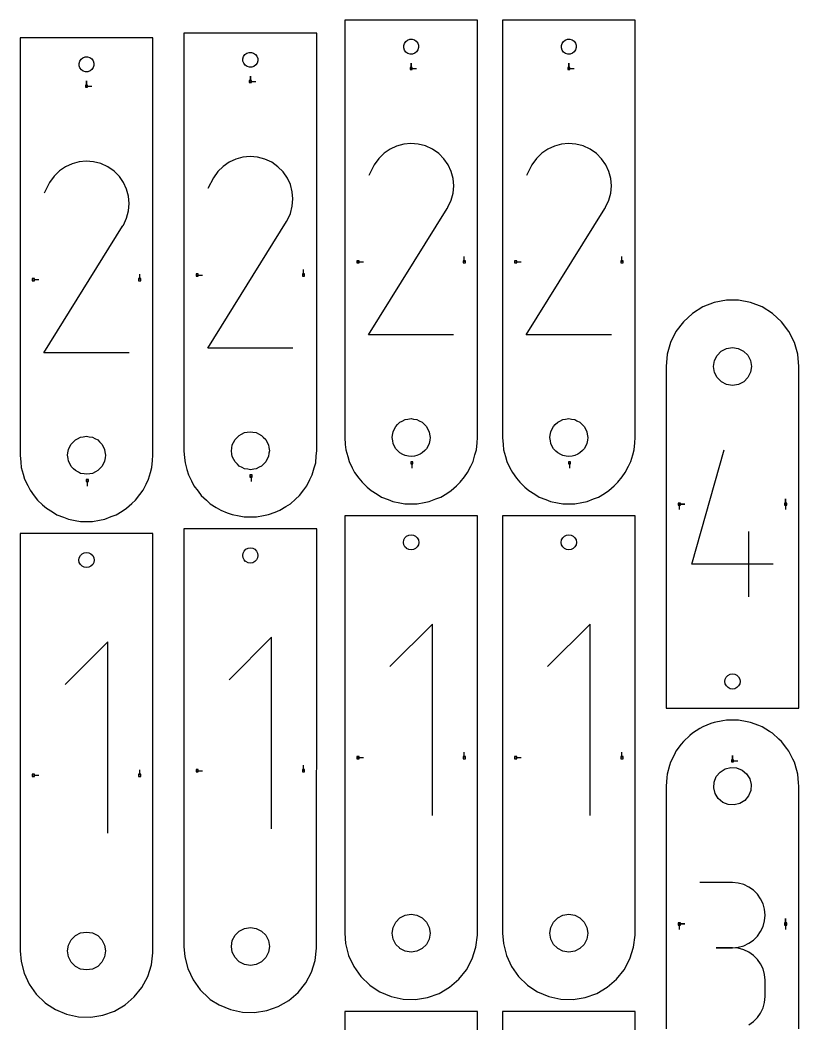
# Model space of a CAD drawing. Extents: x 0 to 800, y 0 to 1000.
# Drawn here: x 176.8 to 381.9, y 265.1 to 529.6 of the extents above; entities that cross this region are included whole.
import ezdxf

# ---------------------------------------------------------------- set-up
doc = ezdxf.new("R2010")
doc.units = 0
doc.header["$MEASUREMENT"] = 0
for name, color, linetype in [('annotation', 7, 'Continuous'), ('boundary', 7, 'Continuous'), ('hole', 7, 'Continuous')]:
    doc.layers.add(name, color=color, linetype=linetype)

msp = doc.modelspace()

# ---------------------------------------------------------------- linework, layer by layer
at = {"layer": 'annotation', "color": 1}
for p, q in [((279.750396, 516.860406), (279.750396, 518.289156)), ((279.750396, 516.860406), (279.750396, 518.289156)), ((279.750396, 518.289156), (279.750396, 516.860406)), ((279.750396, 516.860406), (281.179146, 516.860406)), ((321.285355, 516.860406), (321.285355, 518.289156)), ((321.285355, 516.860406), (321.285355, 518.289156)), ((321.285355, 518.289156), (321.285355, 516.860406)), ((321.285355, 516.860406), (322.714105, 516.860406)), ((194.260968, 512.190607), (194.260968, 513.619357)), ((194.260968, 512.190607), (194.260968, 513.619357)), ((194.260968, 513.619357), (194.260968, 512.190607)), ((237.408934, 513.400364), (237.408934, 514.829114)), ((237.408934, 513.400364), (237.408934, 514.829114)), ((237.408934, 514.829114), (237.408934, 513.400364)), ((237.408934, 513.400364), (238.837684, 513.400364)), ((194.260968, 512.190607), (195.689718, 512.190607)), ((274.201727, 495.621241), (272.609876, 494.523542)), ((275.941658, 496.42317), (274.201727, 495.621241)), ((277.787055, 496.91826), (275.941658, 496.42317)), ((279.695305, 497.095439), (277.787055, 496.91826)), ((281.623794, 496.943639), (279.695305, 497.095439)), ((283.529908, 496.451788), (281.623794, 496.943639)), ((285.371034, 495.608816), (283.529908, 496.451788)), ((287.017724, 494.439508), (285.371034, 495.608816)), ((285.371034, 495.608816), (285.371034, 495.608816)), ((315.736686, 495.621241), (314.144835, 494.523542)), ((317.476617, 496.42317), (315.736686, 495.621241)), ((319.322014, 496.91826), (317.476617, 496.42317)), ((321.230264, 497.095439), (319.322014, 496.91826)), ((323.158753, 496.943639), (321.230264, 497.095439)), ((325.064867, 496.451788), (323.158753, 496.943639)), ((326.905993, 495.608816), (325.064867, 496.451788)), ((328.552683, 494.439508), (326.905993, 495.608816)), ((326.905993, 495.608816), (326.905993, 495.608816)), ((192.297627, 492.248461), (190.45223, 491.753371)), ((194.205877, 492.42564), (192.297627, 492.248461)), ((196.134366, 492.27384), (194.205877, 492.42564)), ((198.04048, 491.781989), (196.134366, 492.27384)), ((231.860265, 492.161199), (230.268414, 491.0635)), ((233.600196, 492.963128), (231.860265, 492.161199)), ((235.445593, 493.458218), (233.600196, 492.963128)), ((237.353843, 493.635397), (235.445593, 493.458218)), ((239.282332, 493.483597), (237.353843, 493.635397)), ((241.188446, 492.991746), (239.282332, 493.483597)), ((243.029572, 492.148774), (241.188446, 492.991746)), ((244.676262, 490.979466), (243.029572, 492.148774)), ((243.029572, 492.148774), (243.029572, 492.148774)), ((271.208719, 493.141144), (270.04087, 491.485116)), ((272.609876, 494.523542), (271.208719, 493.141144)), ((288.394535, 493.036346), (287.017724, 494.439508)), ((289.489225, 491.442333), (288.394535, 493.036346)), ((312.743678, 493.141144), (311.575829, 491.485116)), ((314.144835, 494.523542), (312.743678, 493.141144)), ((329.929494, 493.036346), (328.552683, 494.439508)), ((331.024184, 491.442333), (329.929494, 493.036346)), ((187.120448, 489.853743), (185.719291, 488.471345)), ((188.712299, 490.951442), (187.120448, 489.853743)), ((190.45223, 491.753371), (188.712299, 490.951442)), ((199.881606, 490.939017), (198.04048, 491.781989)), ((201.528296, 489.769709), (199.881606, 490.939017)), ((199.881606, 490.939017), (199.881606, 490.939017)), ((202.905107, 488.366547), (201.528296, 489.769709)), ((228.867257, 489.681102), (227.699408, 488.025074)), ((230.268414, 491.0635), (228.867257, 489.681102)), ((246.053073, 489.576304), (244.676262, 490.979466)), ((247.147763, 487.982291), (246.053073, 489.576304)), ((270.04087, 491.485116), (268.56925, 488.662138)), ((290.289553, 489.700474), (289.489225, 491.442333)), ((290.783275, 487.853775), (290.289553, 489.700474)), ((311.575829, 491.485116), (310.104209, 488.662138)), ((331.824512, 489.700474), (331.024184, 491.442333)), ((332.318234, 487.853775), (331.824512, 489.700474)), ((184.551442, 486.815317), (183.079822, 483.992339)), ((185.719291, 488.471345), (184.551442, 486.815317)), ((203.999797, 486.772534), (202.905107, 488.366547)), ((204.800125, 485.030675), (203.999797, 486.772534)), ((227.699408, 488.025074), (226.227788, 485.202096)), ((247.948091, 486.240432), (247.147763, 487.982291)), ((290.958149, 485.945238), (290.783275, 487.853775)), ((332.493108, 485.945238), (332.318234, 487.853775)), ((205.293847, 483.183976), (204.800125, 485.030675)), ((248.441813, 484.393733), (247.948091, 486.240432)), ((248.616687, 482.485196), (248.441813, 484.393733)), ((290.302385, 482.114672), (290.801933, 484.017869)), ((290.801933, 484.017869), (290.958149, 485.945238)), ((331.837344, 482.114672), (332.336892, 484.017869)), ((332.336892, 484.017869), (332.493108, 485.945238)), ((205.468721, 481.275439), (205.293847, 483.183976)), ((248.460471, 480.557827), (248.616687, 482.485196)), ((289.447263, 480.278652), (290.302385, 482.114672)), ((330.982222, 480.278652), (331.837344, 482.114672)), ((204.812957, 477.444873), (205.312505, 479.34807)), ((205.312505, 479.34807), (205.468721, 481.275439)), ((247.960923, 478.65463), (248.460471, 480.557827)), ((268.537602, 446.630778), (289.247882, 479.971669)), ((289.247882, 479.971669), (289.27264, 480.002305)), ((289.247882, 479.971669), (289.247882, 479.971669)), ((289.27264, 480.002305), (289.296382, 480.033202)), ((289.296382, 480.033202), (289.319265, 480.06462)), ((289.319265, 480.06462), (289.341445, 480.096819)), ((289.341445, 480.096819), (289.363077, 480.13006)), ((289.363077, 480.13006), (289.384319, 480.164603)), ((289.384319, 480.164603), (289.405326, 480.200709)), ((289.405326, 480.200709), (289.426255, 480.238639)), ((289.426255, 480.238639), (289.447263, 480.278652)), ((289.447263, 480.278652), (289.447263, 480.278652)), ((310.072561, 446.630778), (330.782841, 479.971669)), ((330.782841, 479.971669), (330.807599, 480.002305)), ((330.782841, 479.971669), (330.782841, 479.971669)), ((330.807599, 480.002305), (330.831341, 480.033202)), ((330.831341, 480.033202), (330.854224, 480.06462)), ((330.854224, 480.06462), (330.876404, 480.096819)), ((330.876404, 480.096819), (330.898036, 480.13006)), ((330.898036, 480.13006), (330.919278, 480.164603)), ((330.919278, 480.164603), (330.940285, 480.200709)), ((330.940285, 480.200709), (330.961214, 480.238639)), ((330.961214, 480.238639), (330.982222, 480.278652)), ((330.982222, 480.278652), (330.982222, 480.278652)), ((203.957835, 475.608853), (204.812957, 477.444873)), ((226.19614, 443.170736), (246.90642, 476.511627)), ((246.90642, 476.511627), (246.931178, 476.542263)), ((246.90642, 476.511627), (246.90642, 476.511627)), ((246.931178, 476.542263), (246.95492, 476.57316)), ((246.95492, 476.57316), (246.977803, 476.604578)), ((246.977803, 476.604578), (246.999983, 476.636777)), ((246.999983, 476.636777), (247.021615, 476.670018)), ((247.021615, 476.670018), (247.042857, 476.704561)), ((247.042857, 476.704561), (247.063864, 476.740667)), ((247.063864, 476.740667), (247.084793, 476.778597)), ((247.084793, 476.778597), (247.105801, 476.81861)), ((247.105801, 476.81861), (247.960923, 478.65463)), ((247.105801, 476.81861), (247.105801, 476.81861)), ((183.048174, 441.960979), (203.758454, 475.30187)), ((203.758454, 475.30187), (203.783212, 475.332506)), ((203.758454, 475.30187), (203.758454, 475.30187)), ((203.783212, 475.332506), (203.806954, 475.363403)), ((203.806954, 475.363403), (203.829837, 475.394821)), ((203.829837, 475.394821), (203.852017, 475.42702)), ((203.852017, 475.42702), (203.873649, 475.460261)), ((203.873649, 475.460261), (203.894891, 475.494804)), ((203.894891, 475.494804), (203.915898, 475.53091)), ((203.915898, 475.53091), (203.936827, 475.56884)), ((203.936827, 475.56884), (203.957835, 475.608853)), ((203.957835, 475.608853), (203.957835, 475.608853)), ((265.750395, 465.890269), (267.179145, 465.890269)), ((293.750396, 465.890269), (293.750396, 467.319019)), ((307.285354, 465.890269), (308.714104, 465.890269)), ((335.285355, 465.890269), (335.285355, 467.319019)), ((251.408934, 462.430227), (251.408934, 463.858977)), ((180.260967, 461.22047), (181.689717, 461.22047)), ((208.260968, 461.22047), (208.260968, 462.64922)), ((223.408933, 462.430227), (224.837683, 462.430227)), ((290.95053, 446.630778), (268.537602, 446.630778)), ((332.485489, 446.630778), (310.072561, 446.630778)), ((205.461102, 441.960979), (183.048174, 441.960979)), ((248.609068, 443.170736), (226.19614, 443.170736)), ((353.640383, 386.281688), (362.216944, 416.360288)), ((279.939511, 412.943828), (279.939511, 411.515078)), ((321.47447, 412.943828), (321.47447, 411.515078)), ((194.450083, 408.274029), (194.450083, 406.845279)), ((237.598049, 409.483786), (237.598049, 408.055036)), ((350.382913, 402.05786), (351.811663, 402.05786)), ((350.382913, 402.05786), (351.811663, 402.05786)), ((351.811663, 402.05786), (350.382913, 402.05786)), ((350.382913, 402.05786), (350.382913, 400.62911)), ((378.382915, 402.05786), (378.382914, 400.62911)), ((378.382915, 402.05786), (378.382915, 403.48661)), ((378.382915, 402.05786), (378.382915, 403.48661)), ((378.382915, 403.48661), (378.382915, 402.05786)), ((368.678471, 377.683298), (368.678471, 394.860675)), ((375.115742, 386.281688), (353.640383, 386.281688)), ((285.35521, 370.478767), (274.136087, 359.256479)), ((285.35521, 320.013284), (285.35521, 370.478767)), ((326.890169, 370.478767), (315.671046, 359.256479)), ((326.890169, 320.013284), (326.890169, 370.478767)), ((199.865782, 365.808968), (188.646659, 354.58668)), ((199.865782, 315.343485), (199.865782, 365.808968)), ((243.013748, 367.018725), (231.794625, 355.796437)), ((243.013748, 316.553242), (243.013748, 367.018725)), ((293.750396, 335.289925), (293.750396, 336.718675)), ((335.285355, 335.289925), (335.285355, 336.718675)), ((251.408934, 331.829883), (251.408934, 333.258633)), ((265.750395, 335.289925), (267.179145, 335.289925)), ((307.285354, 335.289925), (308.714104, 335.289925)), ((364.382914, 334.427655), (364.382914, 335.856405)), ((364.382914, 334.427655), (364.382914, 335.856405)), ((364.382914, 335.856405), (364.382914, 334.427655)), ((364.382914, 334.427655), (365.811664, 334.427655)), ((180.260967, 330.620126), (181.689717, 330.620126)), ((208.260968, 330.620126), (208.260968, 332.048876)), ((223.408933, 331.829883), (224.837683, 331.829883)), ((364.378063, 302.357698), (355.789375, 302.357698)), ((365.922759, 302.219049), (364.378063, 302.357698)), ((367.376264, 301.819484), (365.922759, 302.219049)), ((368.714404, 301.183577), (367.376264, 301.819484)), ((369.913003, 300.335904), (368.714404, 301.183577)), ((370.947885, 299.301038), (369.913003, 300.335904)), ((371.794876, 298.103554), (370.947885, 299.301038)), ((372.429801, 296.768026), (371.794876, 298.103554)), ((372.828484, 295.319029), (372.429801, 296.768026)), ((372.966751, 293.781137), (372.828484, 295.319029)), ((372.828484, 292.236025), (372.966751, 293.781137)), ((372.966751, 293.781137), (372.966751, 293.781137)), ((350.382913, 291.457519), (351.811663, 291.457519)), ((350.382913, 291.457519), (351.811663, 291.457519)), ((351.811663, 291.457519), (350.382913, 291.457519)), ((350.382913, 291.457519), (350.382913, 290.028769)), ((372.429801, 290.781405), (372.828484, 292.236025)), ((378.382915, 291.457519), (378.382914, 290.028769)), ((378.382915, 291.457519), (378.382915, 292.886269)), ((378.382915, 291.457519), (378.382915, 292.886269)), ((378.382915, 292.886269), (378.382915, 291.457519)), ((370.947885, 288.24114), (371.794876, 289.441652)), ((371.794876, 289.441652), (372.429801, 290.781405)), ((365.922759, 285.319004), (367.376264, 285.718802)), ((367.376264, 285.718802), (368.714404, 286.355341)), ((368.714404, 286.355341), (369.913003, 287.204245)), ((369.913003, 287.204245), (370.947885, 288.24114)), ((364.378063, 285.180322), (360.077655, 285.180322)), ((360.077655, 285.180322), (364.378063, 285.180322)), ((364.378063, 285.180322), (365.922759, 285.319004)), ((365.922759, 285.041672), (364.378063, 285.180322)), ((364.378063, 285.180322), (364.378063, 285.180322)), ((367.376264, 284.642107), (365.922759, 285.041672)), ((368.714404, 284.006201), (367.376264, 284.642107)), ((369.913003, 283.158528), (368.714404, 284.006201)), ((370.947885, 282.123662), (369.913003, 283.158528)), ((371.794876, 280.926178), (370.947885, 282.123662)), ((372.429801, 279.59065), (371.794876, 280.926178)), ((372.828484, 278.141653), (372.429801, 279.59065)), ((372.966751, 276.603761), (372.828484, 278.141653)), ((372.966751, 272.303353), (372.966751, 276.603761)), ((372.966751, 276.603761), (372.966751, 276.603761)), ((372.429801, 269.315486), (372.828484, 270.764822)), ((372.828484, 270.764822), (372.966751, 272.303353)), ((370.947885, 266.782454), (371.794876, 267.979858)), ((371.794876, 267.979858), (372.429801, 269.315486)), ((368.714404, 264.900374), (369.913003, 265.747788)), ((369.913003, 265.747788), (370.947885, 266.782454))]:
    msp.add_line(p, q, dxfattribs=at)
at = {"layer": 'boundary', "color": 5}
for p, q in [((277.300396, 529.602941), (262.250395, 529.60294)), ((262.250395, 529.60294), (262.250395, 482.302942)), ((297.250397, 529.60294), (277.300396, 529.602941)), ((297.250396, 482.302942), (297.250397, 529.60294)), ((318.835355, 529.602941), (303.785354, 529.60294)), ((303.785354, 529.60294), (303.785354, 482.302942)), ((338.785356, 529.60294), (318.835355, 529.602941)), ((338.785355, 482.302942), (338.785356, 529.60294)), ((191.810968, 524.933142), (176.760967, 524.933141)), ((176.760967, 524.933141), (176.760967, 477.633143)), ((211.760969, 524.933141), (191.810968, 524.933142)), ((211.760968, 477.633143), (211.760969, 524.933141)), ((234.958934, 526.142899), (219.908933, 526.142898)), ((219.908933, 526.142898), (219.908933, 478.8429)), ((254.908935, 526.142898), (234.958934, 526.142899)), ((254.908934, 478.8429), (254.908935, 526.142898)), ((262.250395, 482.302942), (262.250395, 419.602945)), ((297.250397, 419.602944), (297.250396, 482.302942)), ((303.785354, 482.302942), (303.785354, 419.602945)), ((338.785356, 419.602944), (338.785355, 482.302942)), ((219.908933, 478.8429), (219.908933, 416.142903)), ((254.908935, 416.142902), (254.908934, 478.8429)), ((176.760967, 477.633143), (176.760967, 414.933146)), ((211.760969, 414.933145), (211.760968, 477.633143)), ((359.593811, 455.177131), (356.582493, 454.010542)), ((362.768218, 455.77053), (359.593811, 455.177131)), ((365.997611, 455.77053), (362.768218, 455.77053)), ((369.172018, 455.177131), (365.997611, 455.77053)), ((372.183336, 454.010542), (369.172018, 455.177131)), ((353.836808, 452.310485), (351.450256, 450.134858)), ((356.582493, 454.010542), (353.836808, 452.310485)), ((374.929023, 452.310485), (372.183336, 454.010542)), ((377.315571, 450.134858), (374.929023, 452.310485)), ((351.450256, 450.134858), (349.504113, 447.557747)), ((379.261714, 447.557747), (377.315571, 450.134858)), ((349.504113, 447.557747), (348.064648, 444.666911)), ((380.701181, 444.666911), (379.261714, 447.557747)), ((348.064648, 444.666911), (347.180884, 441.560799)), ((381.584945, 441.560799), (380.701181, 444.666911)), ((347.180884, 441.560799), (346.882913, 438.345186)), ((381.882915, 438.345186), (381.584945, 441.560799)), ((346.882913, 438.345186), (346.882913, 349.245188)), ((381.882915, 349.245188), (381.882915, 438.345186)), ((262.250395, 419.602945), (262.420239, 417.770043)), ((296.952425, 416.387328), (297.122269, 418.220229)), ((297.122269, 418.220229), (297.250397, 419.602944)), ((303.785354, 419.602945), (303.955198, 417.770043)), ((338.487384, 416.387328), (338.657228, 418.220229)), ((338.657228, 418.220229), (338.785356, 419.602944)), ((219.908933, 416.142903), (220.078777, 414.310001)), ((254.780807, 414.760187), (254.908935, 416.142902)), ((262.420239, 417.770043), (262.548366, 416.387328)), ((262.548366, 416.387328), (263.052113, 414.616843)), ((296.572406, 415.051699), (296.952425, 416.387328)), ((303.955198, 417.770043), (304.083325, 416.387328)), ((304.083325, 416.387328), (304.587072, 414.616843)), ((338.107365, 415.051699), (338.487384, 416.387328)), ((176.760967, 414.933146), (176.930811, 413.100244)), ((176.930811, 413.100244), (177.058938, 411.717529)), ((211.462997, 411.717529), (211.632841, 413.55043)), ((211.632841, 413.55043), (211.760969, 414.933145)), ((220.078777, 414.310001), (220.206904, 412.927286)), ((220.206904, 412.927286), (220.710651, 411.156801)), ((254.230944, 411.591657), (254.610963, 412.927286)), ((254.610963, 412.927286), (254.780807, 414.760187)), ((263.052113, 414.616843), (263.432133, 413.281213)), ((263.432133, 413.281213), (264.252627, 411.63344)), ((295.449689, 412.038156), (296.068659, 413.281213)), ((296.068659, 413.281213), (296.572406, 415.051699)), ((304.587072, 414.616843), (304.967092, 413.281213)), ((304.967092, 413.281213), (305.787586, 411.63344)), ((336.984648, 412.038156), (337.603618, 413.281213)), ((337.603618, 413.281213), (338.107365, 415.051699)), ((177.058938, 411.717529), (177.562685, 409.947044)), ((210.579231, 408.611414), (211.082978, 410.3819)), ((211.082978, 410.3819), (211.462997, 411.717529)), ((220.710651, 411.156801), (221.090671, 409.821171)), ((253.727197, 409.821171), (254.230944, 411.591657)), ((264.252627, 411.63344), (264.871597, 410.390383)), ((264.871597, 410.390383), (265.980898, 408.921428)), ((293.792353, 409.282224), (294.629195, 410.390383)), ((294.629195, 410.390383), (295.449689, 412.038156)), ((305.787586, 411.63344), (306.406556, 410.390383)), ((306.406556, 410.390383), (307.515857, 408.921428)), ((335.327312, 409.282224), (336.164154, 410.390383)), ((336.164154, 410.390383), (336.984648, 412.038156)), ((177.562685, 409.947044), (177.942705, 408.611414)), ((177.942705, 408.611414), (178.763199, 406.963641)), ((209.139767, 405.720584), (209.960261, 407.368357)), ((209.960261, 407.368357), (210.579231, 408.611414)), ((221.090671, 409.821171), (221.911165, 408.173398)), ((221.911165, 408.173398), (222.530135, 406.930341)), ((252.287733, 406.930341), (253.108227, 408.578114)), ((253.108227, 408.578114), (253.727197, 409.821171)), ((265.980898, 408.921428), (266.81774, 407.813269)), ((266.81774, 407.813269), (268.178073, 406.57316)), ((291.656836, 406.877748), (292.683052, 407.813269)), ((292.683052, 407.813269), (293.792353, 409.282224)), ((307.515857, 408.921428), (308.352699, 407.813269)), ((308.352699, 407.813269), (309.713032, 406.57316)), ((333.191795, 406.877748), (334.218011, 407.813269)), ((334.218011, 407.813269), (335.327312, 409.282224)), ((178.763199, 406.963641), (179.382169, 405.720584)), ((179.382169, 405.720584), (180.49147, 404.251629)), ((208.302925, 404.612425), (209.139767, 405.720584)), ((222.530135, 406.930341), (223.639436, 405.461386)), ((223.639436, 405.461386), (224.476278, 404.353227)), ((250.34159, 404.353227), (251.450891, 405.822182)), ((251.450891, 405.822182), (252.287733, 406.930341)), ((268.178073, 406.57316), (269.20429, 405.637639)), ((269.20429, 405.637639), (270.76933, 404.668612)), ((270.76933, 404.668612), (271.949975, 403.937591)), ((287.550817, 403.937591), (289.115857, 404.906618)), ((289.115857, 404.906618), (290.296502, 405.637639)), ((290.296502, 405.637639), (291.656836, 406.877748)), ((309.713032, 406.57316), (310.739249, 405.637639)), ((310.739249, 405.637639), (312.304289, 404.668612)), ((312.304289, 404.668612), (313.484934, 403.937591)), ((329.085776, 403.937591), (330.650816, 404.906618)), ((330.650816, 404.906618), (331.831461, 405.637639)), ((331.831461, 405.637639), (333.191795, 406.877748)), ((180.49147, 404.251629), (181.328312, 403.14347)), ((181.328312, 403.14347), (182.688645, 401.903361)), ((204.807074, 400.96784), (206.167408, 402.207949)), ((206.167408, 402.207949), (207.193624, 403.14347)), ((207.193624, 403.14347), (208.302925, 404.612425)), ((224.476278, 404.353227), (225.836611, 403.113118)), ((225.836611, 403.113118), (226.862828, 402.177597)), ((226.862828, 402.177597), (228.427868, 401.20857)), ((246.774395, 401.446576), (247.95504, 402.177597)), ((247.95504, 402.177597), (249.315374, 403.417706)), ((249.315374, 403.417706), (250.34159, 404.353227)), ((271.949975, 403.937591), (273.666426, 403.272632)), ((273.666426, 403.272632), (274.961293, 402.770996)), ((274.961293, 402.770996), (276.770705, 402.432759)), ((276.770705, 402.432759), (278.1357, 402.177597)), ((278.1357, 402.177597), (279.976453, 402.177597)), ((279.976453, 402.177597), (281.365092, 402.177597)), ((281.365092, 402.177597), (283.174503, 402.515834)), ((283.174503, 402.515834), (284.539498, 402.770996)), ((284.539498, 402.770996), (286.25595, 403.435955)), ((286.25595, 403.435955), (287.550817, 403.937591)), ((313.484934, 403.937591), (315.201385, 403.272632)), ((315.201385, 403.272632), (316.496252, 402.770996)), ((316.496252, 402.770996), (318.305664, 402.432759)), ((318.305664, 402.432759), (319.670659, 402.177597)), ((319.670659, 402.177597), (321.511412, 402.177597)), ((321.511412, 402.177597), (322.900051, 402.177597)), ((322.900051, 402.177597), (324.709462, 402.515834)), ((324.709462, 402.515834), (326.074457, 402.770996)), ((326.074457, 402.770996), (327.790909, 403.435955)), ((327.790909, 403.435955), (329.085776, 403.937591)), ((182.688645, 401.903361), (183.714862, 400.96784)), ((183.714862, 400.96784), (185.279902, 399.998813)), ((185.279902, 399.998813), (186.460547, 399.267792)), ((202.061389, 399.267792), (203.626429, 400.236819)), ((203.626429, 400.236819), (204.807074, 400.96784)), ((228.427868, 401.20857), (229.608513, 400.477549)), ((229.608513, 400.477549), (231.324964, 399.81259)), ((231.324964, 399.81259), (232.619831, 399.310954)), ((242.198036, 399.310954), (243.914488, 399.975913)), ((243.914488, 399.975913), (245.209355, 400.477549)), ((245.209355, 400.477549), (246.774395, 401.446576)), ((186.460547, 399.267792), (188.176998, 398.602833)), ((188.176998, 398.602833), (189.471865, 398.101197)), ((189.471865, 398.101197), (191.281277, 397.76296)), ((191.281277, 397.76296), (192.646272, 397.507798)), ((192.646272, 397.507798), (194.487025, 397.507798)), ((194.487025, 397.507798), (195.875664, 397.507798)), ((195.875664, 397.507798), (197.685075, 397.846035)), ((197.685075, 397.846035), (199.05007, 398.101197)), ((199.05007, 398.101197), (200.766522, 398.766156)), ((200.766522, 398.766156), (202.061389, 399.267792)), ((232.619831, 399.310954), (234.429243, 398.972717)), ((234.429243, 398.972717), (235.794238, 398.717555)), ((235.794238, 398.717555), (237.634991, 398.717555)), ((237.634991, 398.717555), (239.02363, 398.717555)), ((239.02363, 398.717555), (240.833041, 399.055792)), ((240.833041, 399.055792), (242.198036, 399.310954)), ((267.500396, 399.002597), (262.250395, 399.002597)), ((262.250395, 399.002597), (262.250395, 382.502595)), ((297.250397, 399.002597), (267.500396, 399.002597)), ((297.250396, 382.502595), (297.250397, 399.002597)), ((309.035355, 399.002597), (303.785354, 399.002597)), ((303.785354, 399.002597), (303.785354, 382.502595)), ((338.785356, 399.002597), (309.035355, 399.002597)), ((338.785355, 382.502595), (338.785356, 399.002597)), ((182.010968, 394.332798), (176.760967, 394.332798)), ((176.760967, 394.332798), (176.760967, 377.832796)), ((211.760969, 394.332798), (182.010968, 394.332798)), ((211.760968, 377.832796), (211.760969, 394.332798)), ((225.158934, 395.542555), (219.908933, 395.542555)), ((219.908933, 395.542555), (219.908933, 379.042553)), ((254.908935, 395.542555), (225.158934, 395.542555)), ((254.908934, 379.042553), (254.908935, 395.542555)), ((262.250395, 382.502595), (262.250395, 289.002601)), ((297.205701, 288.520258), (297.250396, 382.502595)), ((303.785354, 382.502595), (303.785354, 289.002601)), ((338.74066, 288.520258), (338.785355, 382.502595)), ((219.908933, 379.042553), (219.908933, 285.542559)), ((254.864239, 285.060216), (254.908934, 379.042553)), ((176.760967, 377.832796), (176.760967, 284.332802)), ((211.716273, 283.850459), (211.760968, 377.832796)), ((346.882913, 349.245188), (346.882913, 348.345189)), ((381.882914, 348.345189), (381.882915, 349.245188)), ((346.882913, 348.345189), (381.882914, 348.345189)), ((358.720529, 344.238479), (356.582493, 343.410201)), ((359.593811, 344.57679), (358.720529, 344.238479)), ((361.84764, 344.998103), (359.593811, 344.57679)), ((362.768218, 345.170189), (361.84764, 344.998103)), ((365.061087, 345.170189), (362.768218, 345.170189)), ((365.997611, 345.170189), (365.061087, 345.170189)), ((368.25144, 344.748876), (365.997611, 345.170189)), ((369.172018, 344.57679), (368.25144, 344.748876)), ((371.310053, 343.748512), (369.172018, 344.57679)), ((353.836808, 341.710144), (353.144708, 341.079212)), ((355.786244, 342.917184), (353.836808, 341.710144)), ((356.582493, 343.410201), (355.786244, 342.917184)), ((372.183336, 343.410201), (371.310053, 343.748512)), ((374.132773, 342.20316), (372.183336, 343.410201)), ((374.929023, 341.710144), (374.132773, 342.20316)), ((376.623472, 340.165449), (374.929023, 341.710144)), ((350.885875, 338.787155), (349.504113, 336.957406)), ((351.450256, 339.534517), (350.885875, 338.787155)), ((353.144708, 341.079212), (351.450256, 339.534517)), ((377.315571, 339.534517), (376.623472, 340.165449)), ((378.697333, 337.704768), (377.315571, 339.534517)), ((349.086668, 336.119064), (348.064648, 334.06657)), ((349.504113, 336.957406), (349.086668, 336.119064)), ((379.261714, 336.957406), (378.697333, 337.704768)), ((380.283736, 334.904912), (379.261714, 336.957406)), ((348.064648, 334.06657), (347.808357, 333.165798)), ((380.701181, 334.06657), (380.283736, 334.904912)), ((381.328653, 331.861231), (380.701181, 334.06657)), ((347.180884, 330.960458), (347.094473, 330.02793)), ((347.808357, 333.165798), (347.180884, 330.960458)), ((381.584945, 330.960458), (381.328653, 331.861231)), ((381.796503, 328.677372), (381.584945, 330.960458)), ((347.094473, 330.02793), (346.882913, 327.744845)), ((381.882915, 327.744845), (381.796503, 328.677372)), ((346.882913, 327.744845), (346.882913, 263.844847)), ((381.882915, 263.844847), (381.882915, 327.744845)), ((262.250395, 289.002601), (262.503671, 286.269327)), ((296.81986, 285.321067), (297.205701, 288.520258)), ((303.785354, 289.002601), (304.03863, 286.269327)), ((338.354819, 285.321067), (338.74066, 288.520258)), ((262.503671, 286.269327), (263.299568, 283.146787)), ((304.03863, 286.269327), (304.834527, 283.146787)), ((176.760967, 284.332802), (177.014243, 281.599528)), ((211.330432, 280.651268), (211.716273, 283.850459)), ((219.908933, 285.542559), (220.162209, 282.809285)), ((254.478398, 281.861025), (254.864239, 285.060216)), ((263.299568, 283.146787), (264.655677, 280.223664)), ((295.852739, 282.247245), (296.81986, 285.321067)), ((304.834527, 283.146787), (306.190636, 280.223664)), ((337.387698, 282.247245), (338.354819, 285.321067)), ((177.014243, 281.599528), (177.81014, 278.476988)), ((210.363311, 277.577446), (211.330432, 280.651268)), ((220.162209, 282.809285), (220.958106, 279.686745)), ((253.511277, 278.787203), (254.478398, 281.861025)), ((294.337273, 279.403472), (295.852739, 282.247245)), ((335.872232, 279.403472), (337.387698, 282.247245)), ((177.81014, 278.476988), (179.166249, 275.553865)), ((220.958106, 279.686745), (222.314215, 276.763622)), ((251.995811, 275.94343), (253.511277, 278.787203)), ((264.655677, 280.223664), (266.525818, 277.599493)), ((292.325069, 276.886581), (294.337273, 279.403472)), ((306.190636, 280.223664), (308.060777, 277.599493)), ((333.860028, 276.886581), (335.872232, 279.403472)), ((179.166249, 275.553865), (181.03639, 272.929694)), ((208.847845, 274.733673), (210.363311, 277.577446)), ((222.314215, 276.763622), (224.184356, 274.139451)), ((249.983607, 273.426539), (251.995811, 275.94343)), ((266.525818, 277.599493), (268.846307, 275.36364)), ((268.846307, 275.36364), (269.20429, 275.037295)), ((289.884649, 274.782288), (292.325069, 276.886581)), ((308.060777, 277.599493), (310.381266, 275.36364)), ((310.381266, 275.36364), (310.739249, 275.037295)), ((331.419608, 274.782288), (333.860028, 276.886581)), ((181.03639, 272.929694), (183.356879, 270.693841)), ((206.835641, 272.216782), (208.847845, 274.733673)), ((224.184356, 274.139451), (226.504845, 271.903598)), ((247.543187, 271.322246), (249.983607, 273.426539)), ((269.20429, 275.037295), (271.538122, 273.592255)), ((271.538122, 273.592255), (274.509595, 272.345642)), ((284.063337, 272.081642), (287.099119, 273.162258)), ((287.099119, 273.162258), (289.884649, 274.782288)), ((310.739249, 275.037295), (313.073081, 273.592255)), ((313.073081, 273.592255), (316.044554, 272.345642)), ((325.598296, 272.081642), (328.634078, 273.162258)), ((328.634078, 273.162258), (331.419608, 274.782288)), ((183.356879, 270.693841), (183.714862, 270.367496)), ((183.714862, 270.367496), (186.048694, 268.922456)), ((201.609691, 268.492459), (204.395221, 270.112489)), ((204.395221, 270.112489), (206.835641, 272.216782)), ((226.504845, 271.903598), (226.862828, 271.577253)), ((226.862828, 271.577253), (229.19666, 270.132213)), ((229.19666, 270.132213), (232.168133, 268.8856)), ((244.757657, 269.702216), (247.543187, 271.322246)), ((274.509595, 272.345642), (277.659539, 271.666263)), ((277.659539, 271.666263), (280.880683, 271.577253)), ((280.880683, 271.577253), (284.063337, 272.081642)), ((316.044554, 272.345642), (319.194498, 271.666263)), ((319.194498, 271.666263), (322.415642, 271.577253)), ((322.415642, 271.577253), (325.598296, 272.081642)), ((186.048694, 268.922456), (189.020167, 267.675843)), ((189.020167, 267.675843), (192.170111, 266.996464)), ((195.391255, 266.907454), (198.573909, 267.411843)), ((198.573909, 267.411843), (201.609691, 268.492459)), ((232.168133, 268.8856), (235.318077, 268.206221)), ((235.318077, 268.206221), (238.539221, 268.117211)), ((238.539221, 268.117211), (241.721875, 268.6216)), ((241.721875, 268.6216), (244.757657, 269.702216)), ((287.100396, 268.402253), (262.250395, 268.402253)), ((262.250395, 268.402253), (262.250395, 190.302257)), ((297.250397, 268.402253), (287.100396, 268.402253)), ((297.250396, 190.302257), (297.250397, 268.402253)), ((328.635355, 268.402253), (303.785354, 268.402253)), ((303.785354, 268.402253), (303.785354, 190.302257)), ((338.785356, 268.402253), (328.635355, 268.402253)), ((338.785355, 190.302257), (338.785356, 268.402253)), ((192.170111, 266.996464), (195.391255, 266.907454))]:
    msp.add_line(p, q, dxfattribs=at)
at = {"layer": 'hole', "color": 5}
for p, q in [((277.970437, 523.460716), (278.322621, 523.96877)), ((278.322621, 523.96877), (278.814566, 524.343134)), ((278.814566, 524.343134), (279.398116, 524.547148)), ((279.398116, 524.547148), (280.01615, 524.560851)), ((280.01615, 524.560851), (280.60817, 524.382906)), ((280.60817, 524.382906), (281.116225, 524.030716)), ((281.116225, 524.030716), (281.490584, 523.53877)), ((319.505396, 523.460716), (319.85758, 523.96877)), ((319.85758, 523.96877), (320.349525, 524.343134)), ((320.349525, 524.343134), (320.933075, 524.547148)), ((320.933075, 524.547148), (321.551109, 524.560851)), ((321.551109, 524.560851), (322.143129, 524.382906)), ((322.143129, 524.382906), (322.651184, 524.030716)), ((322.651184, 524.030716), (323.025543, 523.53877)), ((236.473104, 520.883092), (237.056654, 521.087106)), ((237.056654, 521.087106), (237.674688, 521.100809)), ((237.674688, 521.100809), (238.266708, 520.922864)), ((277.792487, 522.868695), (277.970437, 523.460716)), ((277.806191, 522.250662), (277.792487, 522.868695)), ((278.010208, 521.667114), (277.806191, 522.250662)), ((278.384566, 521.175169), (278.010208, 521.667114)), ((278.892621, 520.822982), (278.384566, 521.175169)), ((281.17817, 521.237114), (280.686226, 520.862754)), ((281.530355, 521.745169), (281.17817, 521.237114)), ((281.490584, 523.53877), (281.6946, 522.955221)), ((281.708305, 522.337186), (281.530355, 521.745169)), ((281.6946, 522.955221), (281.708305, 522.337186)), ((319.327446, 522.868695), (319.505396, 523.460716)), ((319.34115, 522.250662), (319.327446, 522.868695)), ((319.545167, 521.667114), (319.34115, 522.250662)), ((319.919525, 521.175169), (319.545167, 521.667114)), ((320.42758, 520.822982), (319.919525, 521.175169)), ((322.713129, 521.237114), (322.221185, 520.862754)), ((323.065314, 521.745169), (322.713129, 521.237114)), ((323.025543, 523.53877), (323.229559, 522.955221)), ((323.243264, 522.337186), (323.065314, 521.745169)), ((323.229559, 522.955221), (323.243264, 522.337186)), ((192.303059, 518.198896), (192.481009, 518.790917)), ((192.481009, 518.790917), (192.833193, 519.298971)), ((192.833193, 519.298971), (193.325138, 519.673335)), ((193.325138, 519.673335), (193.908688, 519.877349)), ((193.908688, 519.877349), (194.526722, 519.891052)), ((194.526722, 519.891052), (195.118742, 519.713107)), ((195.118742, 519.713107), (195.626797, 519.360917)), ((195.626797, 519.360917), (196.001156, 518.868971)), ((196.001156, 518.868971), (196.205172, 518.285422)), ((235.451025, 519.408653), (235.628975, 520.000674)), ((235.464729, 518.79062), (235.451025, 519.408653)), ((235.668746, 518.207072), (235.464729, 518.79062)), ((235.628975, 520.000674), (235.981159, 520.508728)), ((235.981159, 520.508728), (236.473104, 520.883092)), ((238.266708, 520.922864), (238.774763, 520.570674)), ((238.774763, 520.570674), (239.149122, 520.078728)), ((239.149122, 520.078728), (239.353138, 519.495179)), ((239.366843, 518.877144), (239.188893, 518.285127)), ((239.353138, 519.495179), (239.366843, 518.877144)), ((279.484641, 520.64503), (278.892621, 520.822982)), ((280.102675, 520.658734), (279.484641, 520.64503)), ((280.686226, 520.862754), (280.102675, 520.658734)), ((321.0196, 520.64503), (320.42758, 520.822982)), ((321.637634, 520.658734), (321.0196, 520.64503)), ((322.221185, 520.862754), (321.637634, 520.658734)), ((192.316763, 517.580863), (192.303059, 518.198896)), ((192.52078, 516.997315), (192.316763, 517.580863)), ((192.895138, 516.50537), (192.52078, 516.997315)), ((193.403193, 516.153183), (192.895138, 516.50537)), ((193.995213, 515.975231), (193.403193, 516.153183)), ((194.613247, 515.988935), (193.995213, 515.975231)), ((195.196798, 516.192955), (194.613247, 515.988935)), ((195.688742, 516.567315), (195.196798, 516.192955)), ((196.040927, 517.07537), (195.688742, 516.567315)), ((196.218877, 517.667387), (196.040927, 517.07537)), ((196.205172, 518.285422), (196.218877, 517.667387)), ((236.043104, 517.715127), (235.668746, 518.207072)), ((236.551159, 517.36294), (236.043104, 517.715127)), ((237.143179, 517.184988), (236.551159, 517.36294)), ((237.761213, 517.198692), (237.143179, 517.184988)), ((238.344764, 517.402712), (237.761213, 517.198692)), ((238.836708, 517.777072), (238.344764, 517.402712)), ((239.188893, 518.285127), (238.836708, 517.777072)), ((280.036146, 517.146156), (279.464646, 517.146156)), ((279.464646, 517.146156), (279.464646, 516.574656)), ((279.464646, 516.574656), (280.036146, 516.574656)), ((280.036146, 516.574656), (280.036146, 517.146156)), ((321.571105, 517.146156), (320.999605, 517.146156)), ((320.999605, 517.146156), (320.999605, 516.574656)), ((320.999605, 516.574656), (321.571105, 516.574656)), ((321.571105, 516.574656), (321.571105, 517.146156)), ((237.694684, 513.686114), (237.123184, 513.686114)), ((237.123184, 513.686114), (237.123184, 513.114614)), ((237.123184, 513.114614), (237.694684, 513.114614)), ((237.694684, 513.114614), (237.694684, 513.686114)), ((194.546718, 512.476357), (193.975218, 512.476357)), ((193.975218, 512.476357), (193.975218, 511.904857)), ((193.975218, 511.904857), (194.546718, 511.904857)), ((194.546718, 511.904857), (194.546718, 512.476357)), ((266.036145, 466.176019), (265.464645, 466.176019)), ((265.464645, 466.176019), (265.464645, 465.604519)), ((265.464645, 465.604519), (266.036145, 465.604519)), ((266.036145, 465.604519), (266.036145, 466.176019)), ((294.036146, 466.176019), (293.464646, 466.176019)), ((293.464646, 466.176019), (293.464646, 465.604519)), ((293.464646, 465.604519), (294.036146, 465.604519)), ((294.036146, 465.604519), (294.036146, 466.176019)), ((307.571104, 466.176019), (306.999604, 466.176019)), ((306.999604, 466.176019), (306.999604, 465.604519)), ((306.999604, 465.604519), (307.571104, 465.604519)), ((307.571104, 465.604519), (307.571104, 466.176019)), ((335.571105, 466.176019), (334.999605, 466.176019)), ((334.999605, 466.176019), (334.999605, 465.604519)), ((334.999605, 465.604519), (335.571105, 465.604519)), ((335.571105, 465.604519), (335.571105, 466.176019)), ((180.546717, 461.50622), (179.975217, 461.50622)), ((179.975217, 461.50622), (179.975217, 460.93472)), ((179.975217, 460.93472), (180.546717, 460.93472)), ((180.546717, 460.93472), (180.546717, 461.50622)), ((208.546718, 461.50622), (207.975218, 461.50622)), ((207.975218, 461.50622), (207.975218, 460.93472)), ((207.975218, 460.93472), (208.546718, 460.93472)), ((208.546718, 460.93472), (208.546718, 461.50622)), ((223.694683, 462.715977), (223.123183, 462.715977)), ((223.123183, 462.715977), (223.123183, 462.144477)), ((223.123183, 462.144477), (223.694683, 462.144477)), ((223.694683, 462.144477), (223.694683, 462.715977)), ((251.694684, 462.715977), (251.123184, 462.715977)), ((251.123184, 462.715977), (251.123184, 462.144477)), ((251.123184, 462.144477), (251.694684, 462.144477)), ((251.694684, 462.144477), (251.694684, 462.715977)), ((360.330728, 441.270173), (361.432926, 442.379208)), ((361.432926, 442.379208), (362.823891, 443.093365)), ((362.823891, 443.093365), (364.367463, 443.342739)), ((364.367463, 443.342739), (365.912549, 443.102914)), ((365.912549, 443.102914), (367.307903, 442.397371)), ((367.307903, 442.397371), (368.416939, 441.295173)), ((359.385362, 438.329735), (359.625184, 439.874817)), ((359.625184, 439.874817), (360.330728, 441.270173)), ((368.416939, 441.295173), (369.131096, 439.904206)), ((369.131096, 439.904206), (369.380468, 438.360636)), ((359.634734, 436.786162), (359.385362, 438.329735)), ((360.348892, 435.395195), (359.634734, 436.786162)), ((369.140646, 436.815552), (368.435103, 435.420196)), ((369.380468, 438.360636), (369.140646, 436.815552)), ((361.457926, 434.292997), (360.348892, 435.395195)), ((362.85328, 433.587454), (361.457926, 434.292997)), ((367.332903, 434.31116), (365.941939, 433.597003)), ((368.435103, 435.420196), (367.332903, 434.31116)), ((364.398365, 433.347632), (362.85328, 433.587454)), ((365.941939, 433.597003), (364.398365, 433.347632)), ((276.180959, 423.017516), (276.81147, 423.648028)), ((276.81147, 423.648028), (277.410821, 423.953412)), ((277.410821, 423.953412), (278.205311, 424.358223)), ((278.205311, 424.358223), (278.869697, 424.463452)), ((278.869697, 424.463452), (279.750396, 424.602942)), ((279.750396, 424.602942), (280.414782, 424.497713)), ((280.414782, 424.497713), (281.295481, 424.358223)), ((281.295481, 424.358223), (281.894833, 424.052839)), ((281.894833, 424.052839), (282.689322, 423.648028)), ((282.689322, 423.648028), (283.16497, 423.172379)), ((317.715918, 423.017516), (318.346429, 423.648028)), ((318.346429, 423.648028), (318.94578, 423.953412)), ((318.94578, 423.953412), (319.74027, 424.358223)), ((319.74027, 424.358223), (320.404656, 424.463452)), ((320.404656, 424.463452), (321.285355, 424.602942)), ((321.285355, 424.602942), (321.949741, 424.497713)), ((321.949741, 424.497713), (322.83044, 424.358223)), ((322.83044, 424.358223), (323.429792, 424.052839)), ((323.429792, 424.052839), (324.224281, 423.648028)), ((324.224281, 423.648028), (324.699929, 423.172379)), ((235.069359, 420.49337), (235.863849, 420.898181)), ((235.863849, 420.898181), (236.528235, 421.00341)), ((236.528235, 421.00341), (237.408934, 421.1429)), ((237.408934, 421.1429), (238.07332, 421.037671)), ((238.07332, 421.037671), (238.954019, 420.898181)), ((238.954019, 420.898181), (239.553371, 420.592797)), ((239.553371, 420.592797), (240.34786, 420.187986)), ((274.855624, 420.267331), (274.995114, 421.148029)), ((274.995114, 421.148029), (275.300499, 421.747379)), ((275.300499, 421.747379), (275.705311, 422.541867)), ((275.705311, 422.541867), (276.180959, 423.017516)), ((283.16497, 423.172379), (283.79548, 422.541867)), ((283.79548, 422.541867), (284.100865, 421.942517)), ((284.100865, 421.942517), (284.505678, 421.14803)), ((284.505678, 421.14803), (284.610907, 420.483643)), ((316.390583, 420.267331), (316.530073, 421.148029)), ((316.530073, 421.148029), (316.835458, 421.747379)), ((316.835458, 421.747379), (317.24027, 422.541867)), ((317.24027, 422.541867), (317.715918, 423.017516)), ((324.699929, 423.172379), (325.330439, 422.541867)), ((325.330439, 422.541867), (325.635824, 421.942517)), ((325.635824, 421.942517), (326.040637, 421.14803)), ((326.040637, 421.14803), (326.145866, 420.483643)), ((190.215883, 417.872068), (190.691531, 418.347717)), ((190.691531, 418.347717), (191.322042, 418.978229)), ((191.322042, 418.978229), (191.921393, 419.283613)), ((191.921393, 419.283613), (192.715883, 419.688424)), ((192.715883, 419.688424), (193.380269, 419.793653)), ((193.380269, 419.793653), (194.260968, 419.933143)), ((194.260968, 419.933143), (194.925354, 419.827914)), ((194.925354, 419.827914), (195.806053, 419.688424)), ((195.806053, 419.688424), (196.405405, 419.38304)), ((196.405405, 419.38304), (197.199894, 418.978229)), ((197.199894, 418.978229), (197.675542, 418.50258)), ((197.675542, 418.50258), (198.306052, 417.872068)), ((232.653652, 417.687987), (232.959037, 418.287337)), ((232.959037, 418.287337), (233.363849, 419.081825)), ((233.363849, 419.081825), (233.839497, 419.557474)), ((233.839497, 419.557474), (234.470008, 420.187986)), ((234.470008, 420.187986), (235.069359, 420.49337)), ((240.34786, 420.187986), (240.823508, 419.712337)), ((240.823508, 419.712337), (241.454018, 419.081825)), ((241.454018, 419.081825), (241.759403, 418.482475)), ((241.759403, 418.482475), (242.164216, 417.687988)), ((274.750396, 419.602945), (274.855624, 420.267331)), ((274.889885, 418.722244), (274.750396, 419.602945)), ((274.995114, 418.057857), (274.889885, 418.722244)), ((275.399926, 417.263369), (274.995114, 418.057857)), ((284.505678, 418.057857), (284.200293, 417.458506)), ((284.645167, 418.938557), (284.505678, 418.057857)), ((284.610907, 420.483643), (284.750396, 419.602945)), ((284.750396, 419.602945), (284.645167, 418.938557)), ((316.285355, 419.602945), (316.390583, 420.267331)), ((316.424844, 418.722244), (316.285355, 419.602945)), ((316.530073, 418.057857), (316.424844, 418.722244)), ((316.934885, 417.263369), (316.530073, 418.057857)), ((326.040637, 418.057857), (325.735252, 417.458506)), ((326.180126, 418.938557), (326.040637, 418.057857)), ((326.145866, 420.483643), (326.285355, 419.602945)), ((326.285355, 419.602945), (326.180126, 418.938557)), ((189.260968, 414.933146), (189.366196, 415.597532)), ((189.366196, 415.597532), (189.505686, 416.47823)), ((189.505686, 416.47823), (189.811071, 417.07758)), ((189.811071, 417.07758), (190.215883, 417.872068)), ((198.306052, 417.872068), (198.611437, 417.272718)), ((198.611437, 417.272718), (199.01625, 416.478231)), ((199.01625, 416.478231), (199.121479, 415.813844)), ((199.121479, 415.813844), (199.260968, 414.933146)), ((232.408934, 416.142903), (232.514162, 416.807289)), ((232.548423, 415.262202), (232.408934, 416.142903)), ((232.514162, 416.807289), (232.653652, 417.687987)), ((232.653652, 414.597815), (232.548423, 415.262202)), ((242.164216, 417.687988), (242.269445, 417.023601)), ((242.303705, 415.478515), (242.164216, 414.597815)), ((242.269445, 417.023601), (242.408934, 416.142903)), ((242.408934, 416.142903), (242.303705, 415.478515)), ((275.705311, 416.664019), (275.399926, 417.263369)), ((276.335821, 416.033507), (275.705311, 416.664019)), ((276.81147, 415.557858), (276.335821, 416.033507)), ((277.605959, 415.153047), (276.81147, 415.557858)), ((282.08997, 415.252474), (281.295481, 414.847663)), ((282.689322, 415.557858), (282.08997, 415.252474)), ((283.319832, 416.18837), (282.689322, 415.557858)), ((283.79548, 416.664019), (283.319832, 416.18837)), ((284.200293, 417.458506), (283.79548, 416.664019)), ((317.24027, 416.664019), (316.934885, 417.263369)), ((317.87078, 416.033507), (317.24027, 416.664019)), ((318.346429, 415.557858), (317.87078, 416.033507)), ((319.140918, 415.153047), (318.346429, 415.557858)), ((323.624929, 415.252474), (322.83044, 414.847663)), ((324.224281, 415.557858), (323.624929, 415.252474)), ((324.854791, 416.18837), (324.224281, 415.557858)), ((325.330439, 416.664019), (324.854791, 416.18837)), ((325.735252, 417.458506), (325.330439, 416.664019)), ((189.400457, 414.052445), (189.260968, 414.933146)), ((189.505686, 413.388058), (189.400457, 414.052445)), ((189.910498, 412.59357), (189.505686, 413.388058)), ((198.710865, 412.788707), (198.306052, 411.99422)), ((199.01625, 413.388058), (198.710865, 412.788707)), ((199.155739, 414.268758), (199.01625, 413.388058)), ((199.260968, 414.933146), (199.155739, 414.268758)), ((233.058464, 413.803327), (232.653652, 414.597815)), ((233.363849, 413.203977), (233.058464, 413.803327)), ((233.994359, 412.573465), (233.363849, 413.203977)), ((240.97837, 412.728328), (240.34786, 412.097816)), ((241.454018, 413.203977), (240.97837, 412.728328)), ((241.858831, 413.998464), (241.454018, 413.203977)), ((242.164216, 414.597815), (241.858831, 413.998464)), ((278.205311, 414.847663), (277.605959, 415.153047)), ((279.086009, 414.708171), (278.205311, 414.847663)), ((279.750396, 414.602941), (279.086009, 414.708171)), ((280.225261, 413.229578), (279.653761, 413.229578)), ((279.653761, 413.229578), (279.653761, 412.658078)), ((279.653761, 412.658078), (280.225261, 412.658078)), ((280.631094, 414.742432), (279.750396, 414.602941)), ((280.225261, 412.658078), (280.225261, 413.229578)), ((281.295481, 414.847663), (280.631094, 414.742432)), ((319.74027, 414.847663), (319.140918, 415.153047)), ((320.620968, 414.708171), (319.74027, 414.847663)), ((321.285355, 414.602941), (320.620968, 414.708171)), ((321.76022, 413.229578), (321.18872, 413.229578)), ((321.18872, 413.229578), (321.18872, 412.658078)), ((321.18872, 412.658078), (321.76022, 412.658078)), ((322.166053, 414.742432), (321.285355, 414.602941)), ((321.76022, 412.658078), (321.76022, 413.229578)), ((322.83044, 414.847663), (322.166053, 414.742432)), ((190.215883, 411.99422), (189.910498, 412.59357)), ((190.846393, 411.363708), (190.215883, 411.99422)), ((191.322042, 410.888059), (190.846393, 411.363708)), ((192.116531, 410.483248), (191.322042, 410.888059)), ((192.715883, 410.177864), (192.116531, 410.483248)), ((193.596581, 410.038372), (192.715883, 410.177864)), ((194.260968, 409.933142), (193.596581, 410.038372)), ((195.141666, 410.072633), (194.260968, 409.933142)), ((195.806053, 410.177864), (195.141666, 410.072633)), ((196.600542, 410.582675), (195.806053, 410.177864)), ((197.199894, 410.888059), (196.600542, 410.582675)), ((197.830404, 411.518571), (197.199894, 410.888059)), ((198.306052, 411.99422), (197.830404, 411.518571)), ((234.470008, 412.097816), (233.994359, 412.573465)), ((235.264497, 411.693005), (234.470008, 412.097816)), ((235.863849, 411.387621), (235.264497, 411.693005)), ((236.744547, 411.248129), (235.863849, 411.387621)), ((237.408934, 411.142899), (236.744547, 411.248129)), ((238.289632, 411.28239), (237.408934, 411.142899)), ((238.954019, 411.387621), (238.289632, 411.28239)), ((239.748508, 411.792432), (238.954019, 411.387621)), ((240.34786, 412.097816), (239.748508, 411.792432)), ((194.735833, 408.559779), (194.164333, 408.559779)), ((194.164333, 408.559779), (194.164333, 407.988279)), ((194.164333, 407.988279), (194.735833, 407.988279)), ((194.735833, 407.988279), (194.735833, 408.559779)), ((237.883799, 409.769536), (237.312299, 409.769536)), ((237.312299, 409.769536), (237.312299, 409.198036)), ((237.312299, 409.198036), (237.883799, 409.198036)), ((237.883799, 409.198036), (237.883799, 409.769536)), ((350.668663, 402.34361), (350.097163, 402.34361)), ((350.097163, 402.34361), (350.097163, 401.77211)), ((350.668663, 401.77211), (350.668663, 402.34361)), ((378.668665, 402.34361), (378.097165, 402.34361)), ((378.097165, 402.34361), (378.097165, 401.77211)), ((378.668665, 401.77211), (378.668665, 402.34361)), ((350.097163, 401.77211), (350.668663, 401.77211)), ((378.097165, 401.77211), (378.668665, 401.77211)), ((277.750396, 392.002594), (277.848283, 392.620634)), ((277.848283, 391.384566), (277.750396, 392.002594)), ((277.848283, 392.620634), (278.132362, 393.178164)), ((278.132362, 393.178164), (278.574825, 393.620634)), ((278.574825, 393.620634), (279.132362, 393.904719)), ((279.132362, 393.904719), (279.750396, 394.002593)), ((279.750396, 394.002593), (280.36843, 393.904719)), ((280.36843, 393.904719), (280.925966, 393.620634)), ((280.925966, 393.620634), (281.36843, 393.178164)), ((281.36843, 393.178164), (281.652509, 392.620634)), ((281.652509, 392.620634), (281.750396, 392.002594)), ((281.750396, 392.002594), (281.652509, 391.384566)), ((319.285355, 392.002594), (319.383242, 392.620634)), ((319.383242, 391.384566), (319.285355, 392.002594)), ((319.383242, 392.620634), (319.667321, 393.178164)), ((319.667321, 393.178164), (320.109784, 393.620634)), ((320.109784, 393.620634), (320.667321, 393.904719)), ((320.667321, 393.904719), (321.285355, 394.002593)), ((321.285355, 394.002593), (321.903389, 393.904719)), ((321.903389, 393.904719), (322.460925, 393.620634)), ((322.460925, 393.620634), (322.903389, 393.178164)), ((322.903389, 393.178164), (323.187468, 392.620634)), ((323.187468, 392.620634), (323.285355, 392.002594)), ((323.285355, 392.002594), (323.187468, 391.384566)), ((192.642934, 388.508365), (193.085397, 388.950835)), ((193.085397, 388.950835), (193.642934, 389.23492)), ((193.642934, 389.23492), (194.260968, 389.332794)), ((194.260968, 389.332794), (194.879002, 389.23492)), ((194.879002, 389.23492), (195.436538, 388.950835)), ((195.436538, 388.950835), (195.879002, 388.508365)), ((235.408934, 388.542552), (235.506821, 389.160592)), ((235.506821, 389.160592), (235.7909, 389.718122)), ((235.7909, 389.718122), (236.233363, 390.160592)), ((236.233363, 390.160592), (236.7909, 390.444677)), ((236.7909, 390.444677), (237.408934, 390.542551)), ((237.408934, 390.542551), (238.026968, 390.444677)), ((238.026968, 390.444677), (238.584504, 390.160592)), ((238.584504, 390.160592), (239.026968, 389.718122)), ((239.026968, 389.718122), (239.311047, 389.160592)), ((239.311047, 389.160592), (239.408934, 388.542552)), ((278.132362, 390.82703), (277.848283, 391.384566)), ((278.508456, 390.450936), (278.132362, 390.82703)), ((278.574825, 390.384567), (278.508456, 390.450936)), ((279.132362, 390.100482), (278.574825, 390.384567)), ((279.750396, 390.002595), (279.132362, 390.100482)), ((280.36843, 390.100482), (279.750396, 390.002595)), ((280.925966, 390.384567), (280.36843, 390.100482)), ((281.36843, 390.82703), (280.925966, 390.384567)), ((281.652509, 391.384566), (281.36843, 390.82703)), ((319.667321, 390.82703), (319.383242, 391.384566)), ((320.043415, 390.450936), (319.667321, 390.82703)), ((320.109784, 390.384567), (320.043415, 390.450936)), ((320.667321, 390.100482), (320.109784, 390.384567)), ((321.285355, 390.002595), (320.667321, 390.100482)), ((321.903389, 390.100482), (321.285355, 390.002595)), ((322.460925, 390.384567), (321.903389, 390.100482)), ((322.903389, 390.82703), (322.460925, 390.384567)), ((323.187468, 391.384566), (322.903389, 390.82703)), ((192.260968, 387.332795), (192.358855, 387.950835)), ((192.358855, 386.714767), (192.260968, 387.332795)), ((192.358855, 387.950835), (192.642934, 388.508365)), ((192.642934, 386.157231), (192.358855, 386.714767)), ((193.019028, 385.781137), (192.642934, 386.157231)), ((195.879002, 386.157231), (195.436538, 385.714768)), ((195.879002, 388.508365), (196.163081, 387.950835)), ((196.163081, 386.714767), (195.879002, 386.157231)), ((196.163081, 387.950835), (196.260968, 387.332795)), ((196.260968, 387.332795), (196.163081, 386.714767)), ((235.506821, 387.924524), (235.408934, 388.542552)), ((235.7909, 387.366988), (235.506821, 387.924524)), ((236.166994, 386.990894), (235.7909, 387.366988)), ((236.233363, 386.924525), (236.166994, 386.990894)), ((236.7909, 386.64044), (236.233363, 386.924525)), ((237.408934, 386.542553), (236.7909, 386.64044)), ((238.026968, 386.64044), (237.408934, 386.542553)), ((238.584504, 386.924525), (238.026968, 386.64044)), ((239.026968, 387.366988), (238.584504, 386.924525)), ((239.311047, 387.924524), (239.026968, 387.366988)), ((239.408934, 388.542552), (239.311047, 387.924524)), ((193.085397, 385.714768), (193.019028, 385.781137)), ((193.642934, 385.430683), (193.085397, 385.714768)), ((194.260968, 385.332796), (193.642934, 385.430683)), ((194.879002, 385.430683), (194.260968, 385.332796)), ((195.436538, 385.714768), (194.879002, 385.430683)), ((363.202918, 356.958792), (363.759305, 357.244461)), ((363.759305, 357.244461), (364.376733, 357.344206)), ((364.376733, 357.344206), (364.994769, 357.24828)), ((364.994769, 357.24828), (365.552911, 356.966057)), ((362.383893, 355.339005), (362.479822, 355.957039)), ((362.483642, 354.721576), (362.383893, 355.339005)), ((362.479822, 355.957039), (362.76204, 356.515178)), ((362.769305, 354.165194), (362.483642, 354.721576)), ((362.76204, 356.515178), (363.202918, 356.958792)), ((365.552911, 356.966057), (365.996524, 356.525178)), ((365.996524, 356.525178), (366.282187, 355.968795)), ((366.286007, 354.733332), (366.003789, 354.175194)), ((366.282187, 355.968795), (366.381936, 355.351366)), ((366.381936, 355.351366), (366.286007, 354.733332)), ((363.207342, 353.727155), (362.769305, 354.165194)), ((363.212918, 353.724315), (363.207342, 353.727155)), ((363.77106, 353.442091), (363.212918, 353.724315)), ((364.389094, 353.346166), (363.77106, 353.442091)), ((365.006524, 353.445911), (364.389094, 353.346166)), ((365.562911, 353.73158), (365.006524, 353.445911)), ((366.003789, 354.175194), (365.562911, 353.73158)), ((266.036145, 335.575675), (265.464645, 335.575675)), ((265.464645, 335.575675), (265.464645, 335.004175)), ((265.464645, 335.004175), (266.036145, 335.004175)), ((266.036145, 335.004175), (266.036145, 335.575675)), ((294.036146, 335.575675), (293.464646, 335.575675)), ((293.464646, 335.575675), (293.464646, 335.004175)), ((293.464646, 335.004175), (294.036146, 335.004175)), ((294.036146, 335.004175), (294.036146, 335.575675)), ((307.571104, 335.575675), (306.999604, 335.575675)), ((306.999604, 335.575675), (306.999604, 335.004175)), ((306.999604, 335.004175), (307.571104, 335.004175)), ((307.571104, 335.004175), (307.571104, 335.575675)), ((335.571105, 335.575675), (334.999605, 335.575675)), ((334.999605, 335.575675), (334.999605, 335.004175)), ((334.999605, 335.004175), (335.571105, 335.004175)), ((335.571105, 335.004175), (335.571105, 335.575675)), ((364.668664, 334.713405), (364.097164, 334.713405)), ((364.097164, 334.713405), (364.097164, 334.141905)), ((364.097164, 334.141905), (364.668664, 334.141905)), ((364.668664, 334.141905), (364.668664, 334.713405)), ((180.546717, 330.905876), (179.975217, 330.905876)), ((179.975217, 330.905876), (179.975217, 330.334376)), ((180.546717, 330.334376), (180.546717, 330.905876)), ((208.546718, 330.905876), (207.975218, 330.905876)), ((207.975218, 330.905876), (207.975218, 330.334376)), ((208.546718, 330.334376), (208.546718, 330.905876)), ((223.694683, 332.115633), (223.123183, 332.115633)), ((223.123183, 332.115633), (223.123183, 331.544133)), ((223.123183, 331.544133), (223.694683, 331.544133)), ((223.694683, 331.544133), (223.694683, 332.115633)), ((251.694684, 332.115633), (251.123184, 332.115633)), ((251.123184, 332.115633), (251.123184, 331.544133)), ((251.123184, 331.544133), (251.694684, 331.544133)), ((251.694684, 331.544133), (251.694684, 332.115633)), ((360.131872, 330.279555), (361.123202, 331.469143)), ((361.123202, 331.469143), (362.433615, 332.294169)), ((362.433615, 332.294169), (363.934839, 332.673877)), ((363.934839, 332.673877), (365.479925, 332.571095)), ((365.479925, 332.571095), (366.917628, 331.995886)), ((366.917628, 331.995886), (368.107215, 331.004556)), ((368.107215, 331.004556), (368.932241, 329.694141)), ((179.975217, 330.334376), (180.546717, 330.334376)), ((207.975218, 330.334376), (208.546718, 330.334376)), ((359.453882, 327.29677), (359.556664, 328.841853)), ((359.556664, 328.841853), (360.131872, 330.279555)), ((368.932241, 329.694141), (369.311947, 328.192918)), ((369.311947, 328.192918), (369.209166, 326.647834)), ((359.833589, 325.795545), (359.453882, 327.29677)), ((360.658616, 324.48513), (359.833589, 325.795545)), ((369.209166, 326.647834), (368.633958, 325.210131)), ((361.848201, 323.4938), (360.658616, 324.48513)), ((363.285904, 322.918592), (361.848201, 323.4938)), ((364.830989, 322.815812), (363.285904, 322.918592)), ((366.332214, 323.195517), (364.830989, 322.815812)), ((367.642628, 324.020544), (366.332214, 323.195517)), ((368.633958, 325.210131), (367.642628, 324.020544)), ((276.81147, 293.047685), (278.205311, 293.757879)), ((278.205311, 293.757879), (279.750396, 294.002598)), ((279.750396, 294.002598), (281.295481, 293.757879)), ((281.295481, 293.757879), (282.689322, 293.047685)), ((318.346429, 293.047685), (319.74027, 293.757879)), ((319.74027, 293.757879), (321.285355, 294.002598)), ((321.285355, 294.002598), (322.83044, 293.757879)), ((322.83044, 293.757879), (324.224281, 293.047685)), ((274.995114, 290.547686), (275.705311, 291.941523)), ((275.705311, 291.941523), (276.81147, 293.047685)), ((282.689322, 293.047685), (283.79548, 291.941523)), ((283.79548, 291.941523), (284.505678, 290.547686)), ((316.530073, 290.547686), (317.24027, 291.941523)), ((317.24027, 291.941523), (318.346429, 293.047685)), ((324.224281, 293.047685), (325.330439, 291.941523)), ((325.330439, 291.941523), (326.040637, 290.547686)), ((350.668663, 291.743269), (350.097163, 291.743269)), ((350.097163, 291.743269), (350.097163, 291.171769)), ((350.097163, 291.171769), (350.668663, 291.171769)), ((350.668663, 291.171769), (350.668663, 291.743269)), ((378.668665, 291.743269), (378.097165, 291.743269)), ((378.097165, 291.743269), (378.097165, 291.171769)), ((378.097165, 291.171769), (378.668665, 291.171769)), ((378.668665, 291.171769), (378.668665, 291.743269)), ((190.215883, 287.271724), (191.322042, 288.377886)), ((191.322042, 288.377886), (192.715883, 289.08808)), ((192.715883, 289.08808), (194.260968, 289.332799)), ((194.260968, 289.332799), (195.806053, 289.08808)), ((195.806053, 289.08808), (197.199894, 288.377886)), ((197.199894, 288.377886), (198.306052, 287.271724)), ((232.653652, 287.087644), (233.363849, 288.481481)), ((233.363849, 288.481481), (234.470008, 289.587643)), ((234.470008, 289.587643), (235.863849, 290.297837)), ((235.863849, 290.297837), (237.408934, 290.542556)), ((237.408934, 290.542556), (238.954019, 290.297837)), ((238.954019, 290.297837), (240.34786, 289.587643)), ((240.34786, 289.587643), (241.454018, 288.481481)), ((241.454018, 288.481481), (242.164216, 287.087644)), ((274.750396, 289.002601), (274.995114, 290.547686)), ((274.995114, 287.457513), (274.750396, 289.002601)), ((284.505678, 290.547686), (284.750396, 289.002601)), ((284.750396, 289.002601), (284.505678, 287.457513)), ((316.285355, 289.002601), (316.530073, 290.547686)), ((316.530073, 287.457513), (316.285355, 289.002601)), ((326.040637, 290.547686), (326.285355, 289.002601)), ((326.285355, 289.002601), (326.040637, 287.457513)), ((189.260968, 284.332802), (189.505686, 285.877887)), ((189.505686, 285.877887), (190.215883, 287.271724)), ((198.306052, 287.271724), (199.01625, 285.877887)), ((199.01625, 285.877887), (199.260968, 284.332802)), ((232.408934, 285.542559), (232.653652, 287.087644)), ((242.164216, 287.087644), (242.408934, 285.542559)), ((275.705311, 286.063675), (274.995114, 287.457513)), ((276.645546, 285.123438), (275.705311, 286.063675)), ((283.79548, 286.063675), (282.689322, 284.957514)), ((284.505678, 287.457513), (283.79548, 286.063675)), ((317.24027, 286.063675), (316.530073, 287.457513)), ((318.180505, 285.123438), (317.24027, 286.063675)), ((325.330439, 286.063675), (324.224281, 284.957514)), ((326.040637, 287.457513), (325.330439, 286.063675)), ((189.505686, 282.787714), (189.260968, 284.332802)), ((199.260968, 284.332802), (199.01625, 282.787714)), ((232.653652, 283.997471), (232.408934, 285.542559)), ((233.363849, 282.603633), (232.653652, 283.997471)), ((242.164216, 283.997471), (241.454018, 282.603633)), ((242.408934, 285.542559), (242.164216, 283.997471)), ((276.81147, 284.957514), (276.645546, 285.123438)), ((278.205311, 284.247319), (276.81147, 284.957514)), ((279.750396, 284.002597), (278.205311, 284.247319)), ((281.295481, 284.247319), (279.750396, 284.002597)), ((282.689322, 284.957514), (281.295481, 284.247319)), ((318.346429, 284.957514), (318.180505, 285.123438)), ((319.74027, 284.247319), (318.346429, 284.957514)), ((321.285355, 284.002597), (319.74027, 284.247319)), ((322.83044, 284.247319), (321.285355, 284.002597)), ((324.224281, 284.957514), (322.83044, 284.247319)), ((190.215883, 281.393876), (189.505686, 282.787714)), ((191.156118, 280.453639), (190.215883, 281.393876)), ((191.322042, 280.287715), (191.156118, 280.453639)), ((198.306052, 281.393876), (197.199894, 280.287715)), ((199.01625, 282.787714), (198.306052, 281.393876)), ((234.304084, 281.663396), (233.363849, 282.603633)), ((234.470008, 281.497472), (234.304084, 281.663396)), ((235.863849, 280.787277), (234.470008, 281.497472)), ((237.408934, 280.542555), (235.863849, 280.787277)), ((238.954019, 280.787277), (237.408934, 280.542555)), ((240.34786, 281.497472), (238.954019, 280.787277)), ((241.454018, 282.603633), (240.34786, 281.497472)), ((192.715883, 279.57752), (191.322042, 280.287715)), ((194.260968, 279.332798), (192.715883, 279.57752)), ((195.806053, 279.57752), (194.260968, 279.332798)), ((197.199894, 280.287715), (195.806053, 279.57752))]:
    msp.add_line(p, q, dxfattribs=at)

doc.saveas('drawing.dxf')
